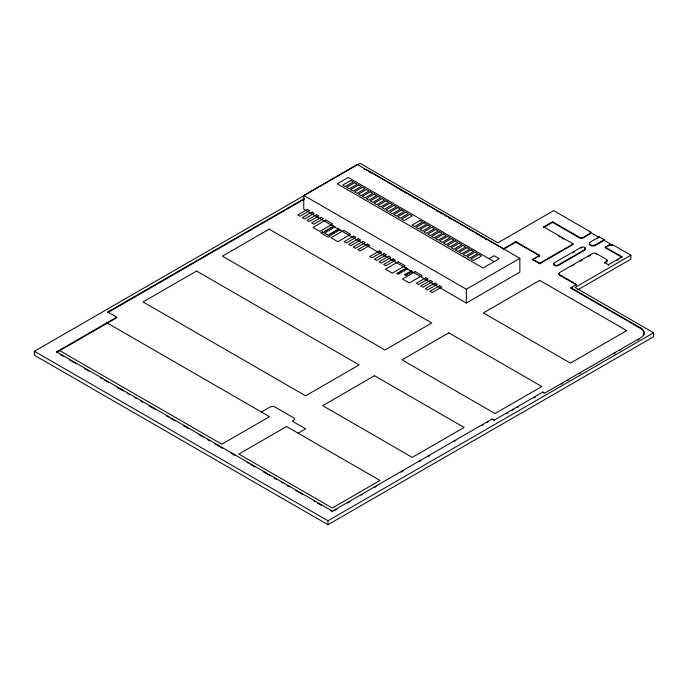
<?xml version="1.0" encoding="UTF-8"?>
<svg xmlns="http://www.w3.org/2000/svg" width="688" height="688" viewBox="0 0 688 688"><rect width="100%" height="100%" fill="white"/><g stroke="black" fill="none" stroke-linecap="round" stroke-linejoin="round"><path stroke-width="1.03" d="M466.326 303.03L466.326 289.244L519.861 258.327L519.861 272.121L466.326 303.03L303.752 209.169L303.752 195.383L357.287 164.475L519.861 258.327M494.13 420.781L494.13 420.196L542.875 392.048L544.733 393.123L640.631 337.756A12.066 6.966 0 0 0 640.631 327.909L570.988 287.704L570.988 288.298L640.631 328.503A12.066 6.966 0 0 1 643.908 334.85M365.982 169.807A12.066 6.966 0 0 1 368.983 171.071L503.496 248.738L503.496 249.323L515.819 242.21L515.819 241.617L539.616 255.36L539.616 255.945L537.921 256.925M313.504 190.137L360.022 163.28L497.837 242.855L553.668 210.623L590.596 231.933L590.596 232.527A3.492 2.012 0 0 1 589.59 234.238L583.08 237.996A2.417 1.393 0 0 1 579.666 237.996L552.576 222.362L543.701 227.487L543.701 226.894L573.13 243.887L573.13 244.472L539.659 263.796L532.839 259.858L532.839 259.273L539.616 255.36M539.659 263.796L539.659 263.212L573.13 243.887M542.875 392.048L543.804 393.175M552.576 222.362L552.576 221.768L579.666 237.403A2.417 1.393 0 0 0 583.08 237.403L589.59 233.645L590.596 231.933A3.483 2.012 0 0 1 589.59 233.645M607.117 260.709A2.417 1.393 0 0 1 606.463 261.973L604.52 263.1L604.52 262.506L606.463 261.388A2.417 1.393 0 0 0 606.463 259.419L596.1 253.433A2.417 1.393 0 0 0 592.686 253.433L559.464 272.611A2.417 1.393 0 0 0 559.464 274.581L576.587 284.471L576.587 285.064L559.464 275.174A2.417 1.393 0 0 1 558.94 273.661M608.381 265.327L608.381 264.734L622.072 256.83L622.072 257.424L605.225 247.697L605.225 247.104L607.925 245.547L612.466 244.567L630.913 255.214L630.913 259.152L577.877 289.777M630.913 255.214L575.082 287.446L653.6 332.786L653.6 336.724L327.978 524.72L34.4 355.214L34.4 351.276L312.842 190.524M304.234 199.193L107.784 312.619L107.784 312.025L304.621 198.385M56.597 351.869L116.693 317.168L116.693 317.761L56.597 352.462L56.597 351.869L332.493 511.158L332.493 511.743M503.496 248.738L515.819 241.617M543.701 226.894L552.576 221.768M489.013 258.671L494.13 255.712L499.247 258.671L483.036 268.028L337.258 183.859L348.343 177.461L494.13 261.629M261.431 412.017L269.954 407.098A3.621 2.09 0 0 1 275.071 407.098L293.406 417.685A3.621 2.09 0 0 1 293.406 420.643L292.4 421.219L305.653 428.873L298.136 433.208M532.839 259.858L533.682 259.376M535.384 258.396L536.227 257.905M604.133 239.751L599.188 236.896L590.399 241.97A3.5 2.021 0 0 0 590.399 244.825A3.5 2.021 0 0 0 595.352 244.825L604.133 239.751L604.133 240.344L612.466 245.152L612.466 244.567A5.857 3.38 0 0 0 607.925 245.547M572.64 252.814L574.291 251.86M597.717 238.332L599.188 236.896M604.133 240.344L595.352 245.418A3.5 2.021 0 0 1 590.631 245.547A3.5 2.021 0 0 1 589.986 242.847M571.917 266.015L573.998 264.811M580.225 261.216L582.306 260.021M588.532 256.418L590.605 255.222M605.225 247.697L606.575 246.915M616.938 260.391L618.65 259.402M570.988 287.704L576.587 284.471M570.988 288.298L572.39 287.489M332.493 511.158L492.092 419.018L494.13 420.196M334.987 510.307L336.234 509.584M347.457 503.109L349.951 501.672M361.174 495.188L362.421 494.474M374.891 487.276L376.138 486.554M401.07 472.157L403.564 470.712M419.775 461.356L421.022 460.633M428.504 456.316L429.751 455.602M454.682 441.197L455.929 440.483M482.116 425.365L483.363 424.642M487.104 422.484L488.351 421.761M506.316 413.746L507.839 412.869M512.405 410.229L513.927 409.351M516.98 407.588L518.503 406.711M533.733 397.922L535.255 397.036M561.21 384.196L562.715 383.336M567.204 380.739L568.709 379.871M579.193 373.816L580.689 372.956M613.662 353.924L615.158 353.056M619.647 350.459L621.152 349.599M637.63 340.078L639.126 339.218M34.4 351.276L327.978 520.773L653.6 332.786M590.596 232.527L599.188 237.489M605.225 247.104L622.072 256.83M596.1 254.027L597.39 254.775M604.52 262.506L608.381 264.734M558.415 235.975L560.256 237.042M562.096 238.1L563.936 239.166M515.819 242.21L539.616 255.945M532.839 259.273L539.659 263.212M368.983 171.665L371.081 172.877M396.305 187.437L397.707 188.245M400.511 189.871L402.609 191.083M404.716 192.296L406.109 193.104M409.618 195.125L411.02 195.934M413.118 197.146L415.217 198.359M436.235 210.494L438.342 211.706M440.44 212.919L441.842 213.736M445.342 215.757L446.744 216.565M448.851 217.778L450.95 218.99M476.173 233.55L477.575 234.359M480.379 235.975L482.477 237.188M484.576 238.409L486.683 239.622M303.752 195.383L466.326 289.244M107.784 312.025L116.693 317.168M106.924 322.81L269.498 416.67L221.803 444.207L59.228 350.347M60.905 354.948L63.064 356.195M69.531 359.927L70.967 360.753M71.681 361.166L75.998 363.66M84.615 368.639L88.933 371.124M100.422 377.764L101.858 378.589M104.017 379.836L105.453 380.662M106.176 381.083L108.326 382.322M116.951 387.301L121.26 389.795M121.982 390.208L123.419 391.033M127.727 393.527L129.886 394.766M134.908 397.673L136.344 398.507M140.662 400.992L142.812 402.239M149.279 405.972L150.715 406.797M151.437 407.21L155.746 409.704M166.522 415.922L168.68 417.169M170.839 418.416L172.275 419.241M172.989 419.654L175.148 420.901M183.765 425.881L185.21 426.706M185.923 427.128L188.082 428.366M198.858 434.592L201.016 435.839M201.73 436.252L203.166 437.078M207.475 439.572L209.634 440.81M214.665 443.717L217.537 445.377M218.259 445.79L222.568 448.284M231.185 453.254L235.502 455.748M246.992 462.388L248.428 463.213M250.587 464.46L252.023 465.286M252.745 465.699L254.895 466.946M263.521 471.925L267.83 474.41M268.552 474.832L269.988 475.657M274.297 478.143L276.456 479.39M281.487 482.297L282.923 483.122M287.231 485.616L289.39 486.855M295.849 490.587L297.293 491.421M298.007 491.834L302.316 494.328M313.814 500.959L315.25 501.793M317.409 503.04L318.845 503.865M319.559 504.278L321.717 505.525M330.343 510.505L331.779 511.33M492.092 419.018L492.092 419.603M327.978 520.773L327.978 524.72M364.107 169.36A12.066 6.966 0 0 1 365.242 169.609M607.925 246.141A5.857 3.38 0 0 1 608.88 245.693M611.228 245.177A5.857 3.38 0 0 1 612.466 245.152M559.163 273.411A2.417 1.393 0 0 1 559.464 273.205M606.463 260.004A2.417 1.393 0 0 1 606.971 260.442M585.041 248.248A2.683 1.548 0 0 1 584.723 250.217L558.192 265.542A2.683 1.548 0 0 1 554.58 265.637A2.683 1.548 0 0 1 554.081 263.564M580.93 248.024A2.683 1.548 0 0 1 581.764 247.706M584.353 247.843A2.683 1.548 0 0 1 584.723 248.024M350.76 180.437L342.744 185.072L345.307 186.551L353.322 181.924L350.76 180.437M196.596 271.038L143.052 301.946L305.627 395.806L359.162 364.898L196.596 271.038M269.189 229.13L222.387 256.142L384.962 350.003L431.754 322.99L269.189 229.13M307.424 209.384L297.792 214.948L300.011 216.23L309.643 210.666L307.424 209.384M354.681 182.707L346.666 187.334L349.229 188.813L357.244 184.186L354.681 182.707M358.611 184.969L350.596 189.604L353.159 191.083L361.174 186.448L358.611 184.969M312.034 212.042L302.393 217.606L304.612 218.887L314.253 213.323L312.034 212.042M362.533 187.239L354.518 191.866L357.081 193.345L365.096 188.718L362.533 187.239M316.635 214.708L307.003 220.263L309.222 221.545L318.854 215.989L316.635 214.708M366.455 189.501L358.439 194.136L361.002 195.616L369.017 190.98L366.455 189.501M321.244 217.365L311.612 222.929L313.831 224.211L323.463 218.646L321.244 217.365M370.385 191.771L362.37 196.398L364.932 197.877L372.948 193.251L370.385 191.771M325.88 220.04L313.083 227.427L319.903 231.366L332.7 223.978L325.88 220.04M374.306 194.033L366.291 198.66L368.854 200.148L376.869 195.512L374.306 194.033M378.228 196.304L370.213 200.93L372.776 202.41L380.791 197.783L378.228 196.304M322.362 231.865L320.66 232.854L328.331 237.283L330.042 236.302L322.362 231.865M325.734 230.661L324.203 231.546L325.734 232.432L327.273 231.546L325.734 230.661M328.382 229.138L326.843 230.024L328.382 230.91L329.913 230.024L328.382 229.138M331.023 227.608L329.492 228.493L331.023 229.379L332.562 228.493L331.023 227.608M333.671 226.085L332.132 226.971L333.671 227.857L335.202 226.971L333.671 226.085M382.158 198.565L374.143 203.192L376.706 204.671L384.721 200.045L382.158 198.565M386.08 200.836L378.065 205.463L380.627 206.942L388.643 202.315L386.08 200.836M330.687 233.516L329.148 234.41L330.687 235.296L332.218 234.41L330.687 233.516M333.327 231.994L331.797 232.879L333.327 233.765L334.867 232.879L333.327 231.994M335.976 230.463L334.437 231.349L335.976 232.243L337.507 231.349L335.976 230.463M338.616 228.941L337.086 229.826L338.616 230.712L340.156 229.826L338.616 228.941M390.01 203.098L381.986 207.724L384.549 209.204L392.573 204.577L390.01 203.098M343.794 230.385L330.997 237.773L337.825 241.712L350.622 234.324L343.794 230.385M393.932 205.368L385.916 209.995L388.479 211.474L396.494 206.847L393.932 205.368M397.853 207.63L389.838 212.257L392.401 213.736L400.416 209.109L397.853 207.63M353.727 236.113L344.086 241.677L346.305 242.959L355.945 237.394L353.727 236.113M401.783 209.9L393.76 214.527L396.322 216.006L404.346 211.379L401.783 209.9M358.328 238.779L348.696 244.335L350.914 245.616L360.546 240.06L358.328 238.779M405.705 212.162L397.69 216.789L400.253 218.268L408.268 213.641L405.705 212.162M409.627 214.432L401.611 219.059L404.174 220.538L412.189 215.912L409.627 214.432M362.937 241.436L353.305 247.001L355.524 248.282L365.156 242.718L362.937 241.436M367.547 244.094L357.906 249.658L360.125 250.939L369.766 245.375L367.547 244.094M420.058 220.452L412.043 225.079L414.606 226.558L422.621 221.932L420.058 220.452M423.989 222.714L415.973 227.35L418.536 228.829L426.551 224.202L423.989 222.714M379.423 250.957L369.791 256.521L372.01 257.802L381.642 252.238L379.423 250.957M427.91 224.985L419.895 229.611L422.458 231.091L430.473 226.464L427.91 224.985M384.033 253.614L374.401 259.178L376.62 260.46L386.252 254.895L384.033 253.614M431.84 227.246L423.817 231.882L426.379 233.361L434.403 228.726L431.84 227.246M388.643 256.271L379.002 261.836L381.221 263.117L390.861 257.553L388.643 256.271M435.762 229.517L427.747 234.144L430.31 235.623L438.325 230.996L435.762 229.517M439.684 231.779L431.668 236.405L434.231 237.893L442.246 233.258L439.684 231.779M393.244 258.937L383.612 264.502L385.83 265.774L395.462 260.219L393.244 258.937M443.614 234.049L435.59 238.676L438.153 240.155L446.177 235.528L443.614 234.049M398.214 261.801L385.418 269.189L392.246 273.136L405.043 265.749L398.214 261.801M447.535 236.311L439.52 240.938L442.083 242.417L450.098 237.79L447.535 236.311M451.457 238.581L443.442 243.208L446.005 244.687L454.02 240.06L451.457 238.581M398.275 272.543L396.735 273.428L398.275 274.314L399.805 273.428L398.275 272.543M400.915 271.012L399.375 271.898L400.915 272.783L402.454 271.898L400.915 271.012M403.564 269.49L402.024 270.375L403.564 271.261L405.094 270.375L403.564 269.49M406.204 267.959L404.673 268.845L406.204 269.73L407.743 268.845L406.204 267.959M455.387 240.843L447.363 245.47L449.926 246.949L457.95 242.322L455.387 240.843M405.86 273.867L404.329 274.753L405.86 275.647L407.399 274.753L405.86 273.867M408.509 272.345L406.969 273.231L408.509 274.116L410.048 273.231L408.509 272.345M411.157 270.814L409.618 271.7L411.157 272.586L412.688 271.7L411.157 270.814M459.309 243.113L451.294 247.74L453.856 249.219L461.872 244.593L459.309 243.113M415.277 271.657L402.48 279.044L409.308 282.983L422.105 275.596L415.277 271.657M463.23 245.375L455.215 250.002L457.778 251.481L465.793 246.854L463.23 245.375M467.161 247.646L459.145 252.272L461.708 253.752L469.723 249.125L467.161 247.646M471.082 249.907L463.067 254.534L465.63 256.013L473.645 251.387L471.082 249.907M425.829 277.746L416.197 283.31L418.416 284.591L428.048 279.027L425.829 277.746M475.004 252.178L466.989 256.805L469.551 258.284L477.567 253.657L475.004 252.178M430.439 280.403L420.798 285.967L423.017 287.249L432.657 281.684L430.439 280.403M478.934 254.44L470.919 259.066L473.482 260.546L481.497 255.919L478.934 254.44M435.04 283.069L425.408 288.625L427.626 289.906L437.258 284.35L435.04 283.069M439.649 285.726L430.017 291.291L432.236 292.572L441.868 287.008L439.649 285.726M580.93 247.439L554.39 262.756A2.683 1.548 0 0 0 554.39 264.949A2.683 1.548 0 0 0 558.192 264.949L584.723 249.632A2.683 1.548 0 0 0 584.723 247.439A2.683 1.548 0 0 0 580.93 247.439M286.561 426.526L238.865 454.054L332.287 507.993L379.982 480.456L286.561 426.526M374.521 375.734L322.689 405.662L412.275 457.382L464.108 427.454L374.521 375.734M448.817 332.846L402.024 359.858L495.025 413.548L541.817 386.536L448.817 332.846M539.702 280.377L483.389 312.885L570.412 363.126L626.725 330.618L539.702 280.377"/></g></svg>
